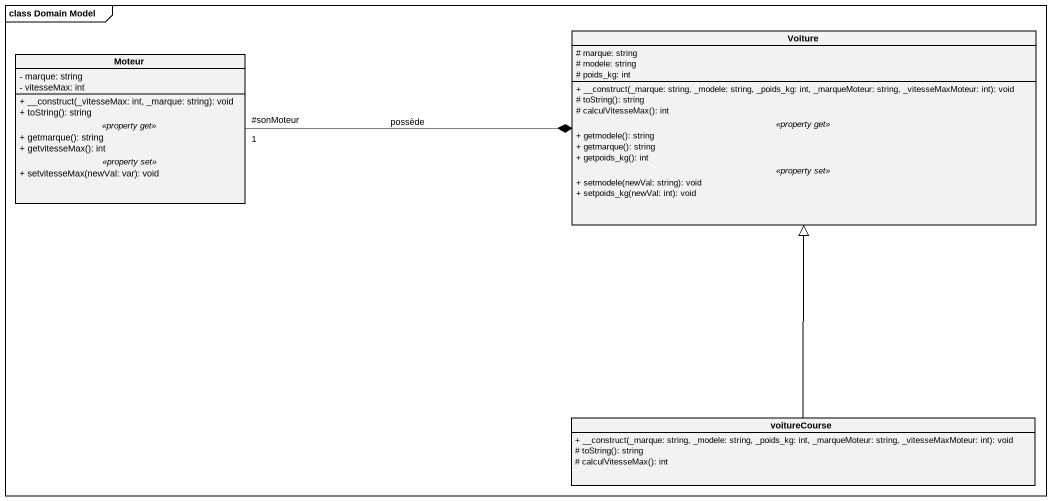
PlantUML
@startuml
mainframe class Domain Model
hide circle
hide empty members
skinparam classAttributeIconSize 0
class Voiture {
  # marque: string
  # modele: string
  # poids_kg: int
  --
  + __construct(_marque: string, _modele: string, _poids_kg: int, _marqueMoteur: string, _vitesseMaxMoteur: int): void
  # toString(): string
  # calculVitesseMax(): int
  .. <<property get>> ..
  + getmodele(): string
  + getmarque(): string
  + getpoids_kg(): int
  .. <<property set>> ..
  + setmodele(newVal: string): void
  + setpoids_kg(newVal: int): void
}
class Moteur {
  - marque: string
  - vitesseMax: int
  --
  + __construct(_vitesseMax: int, _marque: string): void
  + toString(): string
  .. <<property get>> ..
  + getmarque(): string
  + getvitesseMax(): int
  .. <<property set>> ..
  + setvitesseMax(newVal: var): void
}
class voitureCourse {
  + __construct(_marque: string, _modele: string, _poids_kg: int, _marqueMoteur: string, _vitesseMaxMoteur: int): void
  # toString(): string
  # calculVitesseMax(): int
}
Moteur "#sonMoteur\n1" -right-* Voiture : possède
voitureCourse -up-|> Voiture
@enduml
